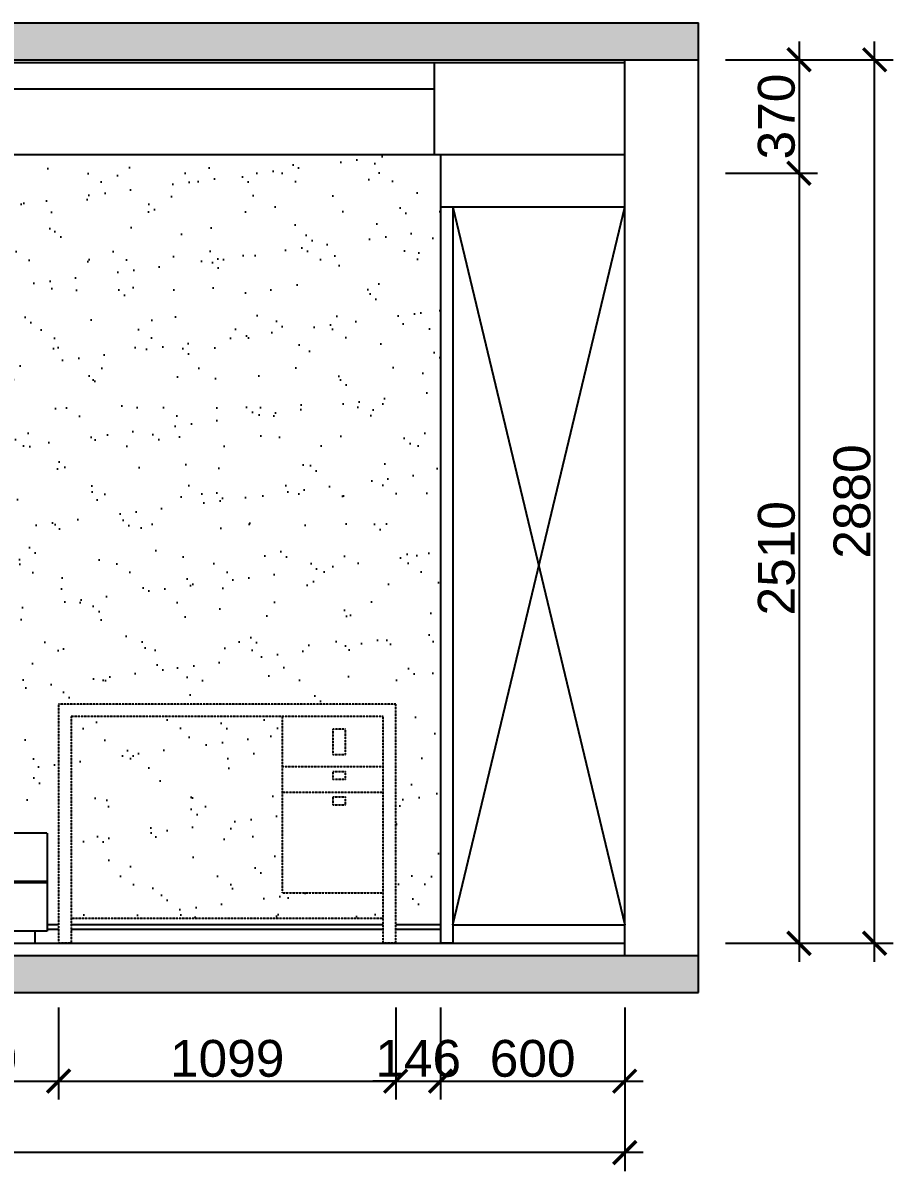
# Model space of a CAD drawing. Header units: millimetres. Extents: x 84840 to 206424, y -288515 to -124389.
# Drawn here: x 114374 to 117209, y -222479 to -218737 of the extents above; entities that cross this region are included whole.
import ezdxf
from ezdxf.enums import TextEntityAlignment as Align

# ---------------------------------------------------------------- set-up
doc = ezdxf.new("R2010")
doc.units = ezdxf.units.MM
doc.header["$PDMODE"] = 3
doc.linetypes.add('DASHED2', pattern=[0.375, 0.25, -0.125])
doc.layers.add('8', color=8, linetype='Continuous')
doc.layers.add('CYAN', color=4, linetype='Continuous')
doc.styles.add('Arial', font='arial.ttf')
doc.styles.add('LOGO', font='arial.ttf')
doc.dimstyles.new('1比60', dxfattribs={"dimscale": 60, "dimtxt": 2, "dimasz": 1.25, "dimexe": 1, "dimexo": 1, "dimgap": 0.2, "dimtad": 1, "dimdec": 0, "dimrnd": 0.005, "dimzin": 0, "dimdsep": 46, "dimtxsty": 'Arial', "dimblk": 'ARCHTICK', "dimcen": 0.125, "dimdle": 1, "dimclrd": 44, "dimclre": 44, "dimclrt": 50, "dimadec": 0, "dimazin": 0, "dimtfac": 1, "dimtdec": 0, "dimtix": 1, "dimtmove": 2, "dimatfit": 3, "dimldrblk": 'DOT', "dimfxl": 4, "dimfxlon": 1, "dimtvp": 1, "dimtolj": 1, "dimtzin": 0, "dimarcsym": 0})

# ---------------------------------------------------------------- blocks, each defined once
blk = doc.blocks.new('0077888')
at = {"color": 6, "linetype": 'DASHED2'}
for p, q in [((89051.8, -31333.2), (89001.8, -31539.9)), ((89151.8, -31333.2), (89051.8, -31333.2)), ((89151.8, -31333.2), (89201.8, -31539.9)), ((89201.8, -31539.9), (89001.8, -31539.9)), ((89089.3, -31846.2), (89089.3, -31539.9)), ((89114.3, -31846.2), (89114.3, -31539.9)), ((89043.6, -31846.2), (89043.6, -31866.2)), ((89160, -31846.2), (89043.6, -31846.2)), ((89160, -31866.2), (89160, -31846.2)), ((88837.9, -32266.2), (88837.9, -31866.2)), ((88837.9, -31866.2), (89437.9, -31866.2)), ((88981.8, -31866.2), (89224.4, -31866.2)), ((89043.6, -31866.2), (89160, -31866.2)), ((89137.9, -31866.2), (89137.9, -32266.2)), ((89437.9, -31866.2), (89437.9, -32266.2)), ((89040.4, -32016.2, 0), (89040.4, -31931.2, 0)), ((89040.4, -31931.2, 0), (89125.4, -31931.2, 0)), ((89112.9, -31936.2, 0), (89052.9, -31936.2, 0)), ((89052.9, -31936.2, 0), (89052.9, -32011.2, 0)), ((89112.9, -32011.2, 0), (89112.9, -31936.2, 0)), ((89125.4, -31931.2, 0), (89125.4, -32016.2, 0)), ((89061, -31985.8, 0), (89061, -31980.8, 0)), ((89061, -31980.8, 0), (89076, -31980.8, 0)), ((89076, -31985.8, 0), (89061, -31985.8, 0)), ((89076, -31980.8, 0), (89076, -31985.8, 0)), ((89080.4, -31969.2, 0), (89080.4, -31954.2, 0)), ((89080.4, -31954.2, 0), (89085.4, -31954.2, 0)), ((89085.4, -31969.2, 0), (89080.4, -31969.2, 0)), ((89085.4, -31954.2, 0), (89085.4, -31969.2, 0)), ((89089.7, -31980.8, 0), (89089.7, -31985.8, 0)), ((89104.7, -31980.8, 0), (89089.7, -31980.8, 0)), ((89089.7, -31985.8, 0), (89104.7, -31985.8, 0)), ((89104.7, -31985.8, 0), (89104.7, -31980.8, 0)), ((89225.4, -31973.6, 0), (89140.4, -31973.6, 0)), ((89140.4, -31973.6, 0), (89140.4, -32058.6, 0)), ((89225.4, -32058.6, 0), (89225.4, -31973.6, 0)), ((89125.4, -32016.2, 0), (89040.4, -32016.2, 0)), ((89052.9, -32011.2, 0), (89112.9, -32011.2, 0)), ((88837.9, -32063.2), (89437.9, -32063.2)), ((88837.9, -32069.2), (89437.9, -32069.2)), ((89140.4, -32058.6, 0), (89225.4, -32058.6, 0)), ((89437.9, -32266.2), (88837.9, -32266.2)), ((88887.9, -32266.2), (88887.9, -32316.2, 0)), ((89387.9, -32266.2), (89387.9, -32316.2, 0))]:
    blk.add_line(p, q, dxfattribs=at)
for centre in [(89094.3, -31593.1), (89109.3, -31593.1), (89094.3, -31643.1), (89109.3, -31643.1), (89094.3, -31693.1), (89109.3, -31693.1), (89094.3, -31743.1), (89109.3, -31743.1), (89094.3, -31793.1), (89109.3, -31793.1)]:
    blk.add_circle(centre, 2, dxfattribs=at)
at = {"color": 6, "linetype": 'DASHED2', "style": 'LOGO', "width": 0.781999}
blk.add_text('T', height=52.8, dxfattribs=at).set_placement((89182.8, -32017.9, 0), align=Align.MIDDLE_CENTER)
blk = doc.blocks.new('_ArchTick')
at = {"color": 0, "linetype": 'ByBlock', "const_width": 0.15}
blk.add_lwpolyline([(-0.5, -0.5), (0.5, 0.5)], dxfattribs=at)
blk = doc.blocks.new('*D67')
at = {"color": 44, "lineweight": -2}
for p, q in [((116903, -218796.7), (116903, -219286.7)), ((116663, -218856.7), (116963, -218856.7)), ((116663, -219226.7), (116963, -219226.7))]:
    blk.add_line(p, q, dxfattribs=at)
at = {"layer": 'Defpoints', "color": 0}
for p in [(116334.8, -218856.7), (116334.8, -219226.7), (116903, -219226.7)]:
    blk.add_point(p, dxfattribs=at)
at = {"color": 44, "lineweight": -2, "xscale": 75, "yscale": 75, "zscale": 75}
for p, rotation in [((116903, -218856.7), 90), ((116903, -219226.7), 270)]:
    blk.add_blockref('_ArchTick', p, dxfattribs=dict(at, rotation=rotation))
at = {"color": 50, "insert": (116829.7, -219041.7), "char_height": 120, "attachment_point": 5, "rotation": 90, "style": 'Arial'}
blk.add_mtext('\\A1;370', dxfattribs=at)
blk = doc.blocks.new('_Dot')
at = {"color": 0, "linetype": 'ByBlock', "lineweight": -2}
blk.add_line((-0.5, 0), (-1, 0), dxfattribs=at)
at = {"color": 0, "linetype": 'ByBlock', "const_width": 0.5}
blk.add_lwpolyline([(-0.25, 0, 1), (0.25, 0, 1)], format="xyb", close=True, dxfattribs=at)
blk = doc.blocks.new('*D68')
at = {"color": 44, "lineweight": -2}
for p, q in [((116903, -219166.7), (116903, -221796.7)), ((116663, -219226.7), (116963, -219226.7)), ((116663, -221736.7), (116963, -221736.7))]:
    blk.add_line(p, q, dxfattribs=at)
at = {"layer": 'Defpoints', "color": 0}
for p in [(116334.8, -219226.7), (116334.8, -221736.7), (116903, -221736.7)]:
    blk.add_point(p, dxfattribs=at)
at = {"color": 44, "lineweight": -2, "xscale": 75, "yscale": 75, "zscale": 75}
for p, rotation in [((116903, -219226.7), 90), ((116903, -221736.7), 270)]:
    blk.add_blockref('_ArchTick', p, dxfattribs=dict(at, rotation=rotation))
at = {"color": 50, "insert": (116829.7, -220481.7), "char_height": 120, "attachment_point": 5, "rotation": 90, "style": 'Arial'}
blk.add_mtext('\\A1;2510', dxfattribs=at)
blk = doc.blocks.new('*D69')
at = {"color": 44, "lineweight": -2}
for p, q in [((117149.4, -221796.7), (117149.4, -218796.7)), ((116963, -218856.7), (117209.4, -218856.7)), ((116963, -221736.7), (117209.4, -221736.7))]:
    blk.add_line(p, q, dxfattribs=at)
at = {"layer": 'Defpoints', "color": 0}
for p in [(116903, -218856.7), (117149.4, -218856.7), (116903, -221736.7)]:
    blk.add_point(p, dxfattribs=at)
at = {"color": 44, "lineweight": -2, "xscale": 75, "yscale": 75, "zscale": 75}
for p, rotation in [((117149.4, -218856.7), 90), ((117149.4, -221736.7), 270)]:
    blk.add_blockref('_ArchTick', p, dxfattribs=dict(at, rotation=rotation))
at = {"color": 50, "insert": (117076.1, -220296.7), "char_height": 120, "attachment_point": 5, "rotation": 90, "style": 'Arial'}
blk.add_mtext('\\A1;2880', dxfattribs=at)
blk = doc.blocks.new('*D72')
at = {"color": 44, "lineweight": -2}
for p, q in [((113939.8, -221945.9), (113939.8, -222245.9)), ((114489.8, -221945.9), (114489.8, -222245.9)), ((113879.8, -222185.9), (114549.8, -222185.9))]:
    blk.add_line(p, q, dxfattribs=at)
at = {"layer": 'Defpoints', "color": 0}
for p in [(113939.8, -221736.7), (114489.8, -221736.7), (114489.8, -222185.9)]:
    blk.add_point(p, dxfattribs=at)
at = {"color": 44, "lineweight": -2, "xscale": 75, "yscale": 75, "zscale": 75, "rotation": 180}
blk.add_blockref('_ArchTick', (113939.8, -222185.9), dxfattribs=at)
at = {"color": 44, "lineweight": -2, "xscale": 75, "yscale": 75, "zscale": 75}
blk.add_blockref('_ArchTick', (114489.8, -222185.9), dxfattribs=at)
at = {"color": 50, "insert": (114214.8, -222112.6), "char_height": 120, "attachment_point": 5, "style": 'Arial'}
blk.add_mtext('\\A1;550', dxfattribs=at)
blk = doc.blocks.new('*D73')
at = {"color": 44, "lineweight": -2}
for p, q in [((114489.8, -221945.9), (114489.8, -222245.9)), ((115588.5, -221945.9), (115588.5, -222245.9)), ((114429.8, -222185.9), (115648.5, -222185.9))]:
    blk.add_line(p, q, dxfattribs=at)
at = {"layer": 'Defpoints', "color": 0}
for p in [(114489.8, -221736.7), (115588.5, -221736.7), (115588.5, -222185.9)]:
    blk.add_point(p, dxfattribs=at)
at = {"color": 44, "lineweight": -2, "xscale": 75, "yscale": 75, "zscale": 75, "rotation": 180}
blk.add_blockref('_ArchTick', (114489.8, -222185.9), dxfattribs=at)
at = {"color": 44, "lineweight": -2, "xscale": 75, "yscale": 75, "zscale": 75}
blk.add_blockref('_ArchTick', (115588.5, -222185.9), dxfattribs=at)
at = {"color": 50, "insert": (115039.2, -222112.6), "char_height": 120, "attachment_point": 5, "style": 'Arial'}
blk.add_mtext('\\A1;1099', dxfattribs=at)
blk = doc.blocks.new('*D74')
at = {"color": 44, "lineweight": -2}
for p, q in [((115588.5, -221945.9), (115588.5, -222245.9)), ((115734.8, -221945.9), (115734.8, -222245.9)), ((115588.5, -222185.9), (115513.5, -222185.9)), ((115588.5, -222185.9), (115734.8, -222185.9)), ((115734.8, -222185.9), (115809.8, -222185.9))]:
    blk.add_line(p, q, dxfattribs=at)
at = {"layer": 'Defpoints', "color": 0}
for p in [(115588.5, -221736.7), (115734.8, -221736.7), (115734.8, -222185.9)]:
    blk.add_point(p, dxfattribs=at)
at = {"color": 44, "lineweight": -2, "xscale": 75, "yscale": 75, "zscale": 75}
blk.add_blockref('_ArchTick', (115588.5, -222185.9), dxfattribs=at)
at = {"color": 44, "lineweight": -2, "xscale": 75, "yscale": 75, "zscale": 75, "rotation": 180}
blk.add_blockref('_ArchTick', (115734.8, -222185.9), dxfattribs=at)
at = {"color": 50, "insert": (115661.7, -222112.6), "char_height": 120, "attachment_point": 5, "style": 'Arial'}
blk.add_mtext('\\A1;146', dxfattribs=at)
blk = doc.blocks.new('*D75')
at = {"color": 44, "lineweight": -2}
for p, q in [((115734.8, -221945.9), (115734.8, -222245.9)), ((116334.8, -221945.9), (116334.8, -222245.9)), ((115674.8, -222185.9), (116394.8, -222185.9))]:
    blk.add_line(p, q, dxfattribs=at)
at = {"layer": 'Defpoints', "color": 0}
for p in [(115734.8, -221736.7), (116334.8, -221736.7), (116334.8, -222185.9)]:
    blk.add_point(p, dxfattribs=at)
at = {"color": 44, "lineweight": -2, "xscale": 75, "yscale": 75, "zscale": 75, "rotation": 180}
blk.add_blockref('_ArchTick', (115734.8, -222185.9), dxfattribs=at)
at = {"color": 44, "lineweight": -2, "xscale": 75, "yscale": 75, "zscale": 75}
blk.add_blockref('_ArchTick', (116334.8, -222185.9), dxfattribs=at)
at = {"color": 50, "insert": (116034.8, -222112.6), "char_height": 120, "attachment_point": 5, "style": 'Arial'}
blk.add_mtext('\\A1;600', dxfattribs=at)
blk = doc.blocks.new('*D76')
at = {"color": 44, "lineweight": -2}
for p, q in [((111829.8, -222245.9), (111829.8, -222479.1)), ((116334.8, -222245.9), (116334.8, -222479.1)), ((116394.8, -222419.1), (111769.8, -222419.1))]:
    blk.add_line(p, q, dxfattribs=at)
at = {"layer": 'Defpoints', "color": 0}
for p in [(111829.8, -222185.9), (116334.8, -222185.9), (111829.8, -222419.1)]:
    blk.add_point(p, dxfattribs=at)
at = {"color": 44, "lineweight": -2, "xscale": 75, "yscale": 75, "zscale": 75, "rotation": 180}
blk.add_blockref('_ArchTick', (111829.8, -222419.1), dxfattribs=at)
at = {"color": 44, "lineweight": -2, "xscale": 75, "yscale": 75, "zscale": 75}
blk.add_blockref('_ArchTick', (116334.8, -222419.1), dxfattribs=at)
at = {"color": 50, "insert": (114082.3, -222345.8), "char_height": 120, "attachment_point": 5, "style": 'Arial'}
blk.add_mtext('\\A1;4505', dxfattribs=at)
blk = doc.blocks.new('jijikk')
at = {"layer": 'CYAN', "color": 6, "linetype": 'DASHED2'}
for p, q in [((114489.8, -220956.7), (114489.8, -221736.7)), ((115588.5, -220956.7), (114489.8, -220956.7)), ((115588.5, -221736.7), (115588.5, -220956.7)), ((114530.9, -220997.8), (114530.9, -221736.7)), ((115547.5, -220997.8), (114530.9, -220997.8)), ((115219, -221572.5), (115219, -220997.8)), ((115547.5, -221736.7), (115547.5, -220997.8)), ((115424.3, -221038.8), (115383.2, -221038.8)), ((115383.2, -221038.8), (115383.2, -221120.9)), ((115424.3, -221120.9), (115424.3, -221038.8)), ((115383.2, -221120.9), (115424.3, -221120.9)), ((115547.5, -221162), (115219, -221162)), ((115383.2, -221176.2), (115424.3, -221176.2)), ((115383.2, -221176.2), (115383.2, -221203)), ((115424.3, -221203), (115383.2, -221203)), ((115424.3, -221203), (115424.3, -221176.2)), ((115219, -221244.1), (115547.5, -221244.1)), ((115383.2, -221258.8), (115424.3, -221258.8)), ((115383.2, -221258.8), (115383.2, -221285.1)), ((115383.2, -221285.1), (115424.3, -221285.1)), ((115424.3, -221285.1), (115424.3, -221258.8)), ((115219, -221572.5), (115547.5, -221572.5)), ((114530.9, -221654.6), (115547.5, -221654.6)), ((114530.9, -221736.7), (114489.8, -221736.7)), ((115588.5, -221736.7), (115547.5, -221736.7))]:
    blk.add_line(p, q, dxfattribs=at)

msp = doc.modelspace()

# ---------------------------------------------------------------- hatches: boundary and pattern name
h = msp.add_hatch(color=8)
h.paths.add_polyline_path([(116574.8, -221896.7), (116574.8, -221776.7), (111589.8, -221776.7), (111589.8, -221896.7)])
h.paths.add_polyline_path([(111589.8, -218736.7), (111589.8, -218856.7), (116574.8, -218856.7), (116574.8, -218736.7)])
h = msp.add_hatch()
h.set_pattern_fill('AR-SAND', color=250, scale=4, style=0)
h.paths.add_polyline_path([(113939.8, -221136.7), (113939.8, -221676.7), (113972.2, -221676.7), (113972.2, -221376.7), (114087.4, -221376.7), (114087.4, -221376.7), (114136.8, -221376.7), (114136.8, -221360.7), (114173.4, -221360.7), (114173.4, -221115.6), (114103.4, -221115.6), (114143.4, -220950.3), (114223.4, -220950.3), (114263.4, -221115.6), (114193.4, -221115.6), (114193.4, -221360.7), (114229.9, -221360.7), (114229.9, -221376.7), (114281.5, -221376.7), (114281.5, -221376.7), (114452.2, -221376.7), (114452.2, -221676.7), (114489.8, -221676.7), (114489.8, -220956.7), (115588.5, -220956.7), (115588.5, -221676.7), (115734.8, -221676.7), (115734.8, -219166.7), (115714.8, -219166.7), (111829.8, -219166.7), (111829.8, -221376.7), (112439.8, -221376.7), (112439.8, -221136.7)])
h = msp.add_hatch()
h.set_pattern_fill('AR-SAND', color=250, scale=4, style=0)
h.paths.add_polyline_path([(114530.9, -221654.6), (115547.5, -221654.6), (115547.5, -221572.5), (115219, -221572.5), (115219, -220997.8), (114530.9, -220997.8)])

# ---------------------------------------------------------------- linework, layer by layer
for p, q in [((111589.8, -218736.7), (116574.8, -218736.7)), ((116574.8, -221896.7), (116574.8, -218736.7)), ((111589.8, -218856.7), (116574.8, -218856.7)), ((116334.8, -221776.7), (116334.8, -218856.7)), ((111589.8, -221776.7), (116574.8, -221776.7)), ((111589.8, -221896.7), (116574.8, -221896.7))]:
    msp.add_line(p, q)
at = {"color": 4}
for p, q in [((116334.8, -218866.6), (111829.8, -218866.6)), ((115714.8, -219166.7), (115714.8, -218866.6)), ((112439.8, -218951.7), (115714.8, -218951.7)), ((116334.8, -219166.7), (111829.8, -219166.7)), ((115734.8, -219166.7), (115714.8, -219166.7)), ((115734.8, -219166.7), (115734.8, -221736.7)), ((116334.8, -221736.7), (116334.8, -219166.7)), ((116334.8, -219336.7), (115734.8, -219336.7)), ((115774.8, -219336.7), (115774.8, -221736.7)), ((114489.8, -221676.7), (114452.2, -221676.7)), ((115547.5, -221676.7), (114530.9, -221676.7)), ((115734.8, -221676.7), (115588.5, -221676.7)), ((115774.8, -221676.7), (116334.8, -221676.7)), ((115734.8, -221736.7), (115774.8, -221736.7)), ((115774.8, -221736.7), (115734.8, -221736.7))]:
    msp.add_line(p, q, dxfattribs=at)
at = {"color": 8}
for p, q in [((114489.8, -221691.7), (114452.2, -221691.7)), ((115547.5, -221691.7), (114530.9, -221691.7)), ((115734.8, -221691.7), (115588.5, -221691.7))]:
    msp.add_line(p, q, dxfattribs=at)
at = {"color": 250}
msp.add_line((111829.8, -221736.7), (116334.8, -221736.7), dxfattribs=at)
at = {"layer": '8'}
for p, q in [((115774.8, -221676.7), (116334.8, -219336.7)), ((115774.8, -219336.7), (116334.8, -221676.7))]:
    msp.add_line(p, q, dxfattribs=at)

# ---------------------------------------------------------------- block references
at = {"xscale": 0.7999999999992724, "yscale": 0.8000000000029104, "zscale": 0.8}
msp.add_blockref('0077888', (42902, -195883.7, 0), dxfattribs=at)
at = {"color": 4}
msp.add_blockref('jijikk', (0, 0), dxfattribs=at)

# ---------------------------------------------------------------- dimensions: what is measured, and where the dimension line sits
for base, p1, p2, picture, middle in [((116903, -219226.7), (116334.8, -218856.7), (116334.8, -219226.7), '*D67', (116829.7, -219041.7)), ((117149.4, -218856.7), (116903, -221736.7), (116903, -218856.7), '*D69', (117076.1, -220296.7)), ((116903, -221736.7), (116334.8, -219226.7), (116334.8, -221736.7), '*D68', (116829.7, -220481.7))]:
    dim = msp.add_linear_dim(base=base, p1=p1, p2=p2, angle=90, dimstyle='1比60', override={"dimzin": 8}, dxfattribs=at)
    dim.commit()
    dim.dimension.update_dxf_attribs({"geometry": picture, "text_midpoint": middle})
for base, p1, p2, picture, middle in [((114489.8, -222185.9), (113939.8, -221736.7), (114489.8, -221736.7), '*D72', (114214.8, -222112.6)), ((115588.5, -222185.9), (114489.8, -221736.7), (115588.5, -221736.7), '*D73', (115039.2, -222112.6)), ((115734.8, -222185.9), (115588.5, -221736.7), (115734.8, -221736.7), '*D74', (115661.7, -222112.6)), ((116334.8, -222185.9), (115734.8, -221736.7), (116334.8, -221736.7), '*D75', (116034.8, -222112.6)), ((111829.8, -222419.1), (116334.8, -222185.9), (111829.8, -222185.9), '*D76', (114082.3, -222345.8))]:
    dim = msp.add_linear_dim(base=base, p1=p1, p2=p2, dimstyle='1比60', override={"dimzin": 8}, dxfattribs=at)
    dim.commit()
    dim.dimension.update_dxf_attribs({"geometry": picture, "text_midpoint": middle})

doc.saveas('drawing.dxf')
